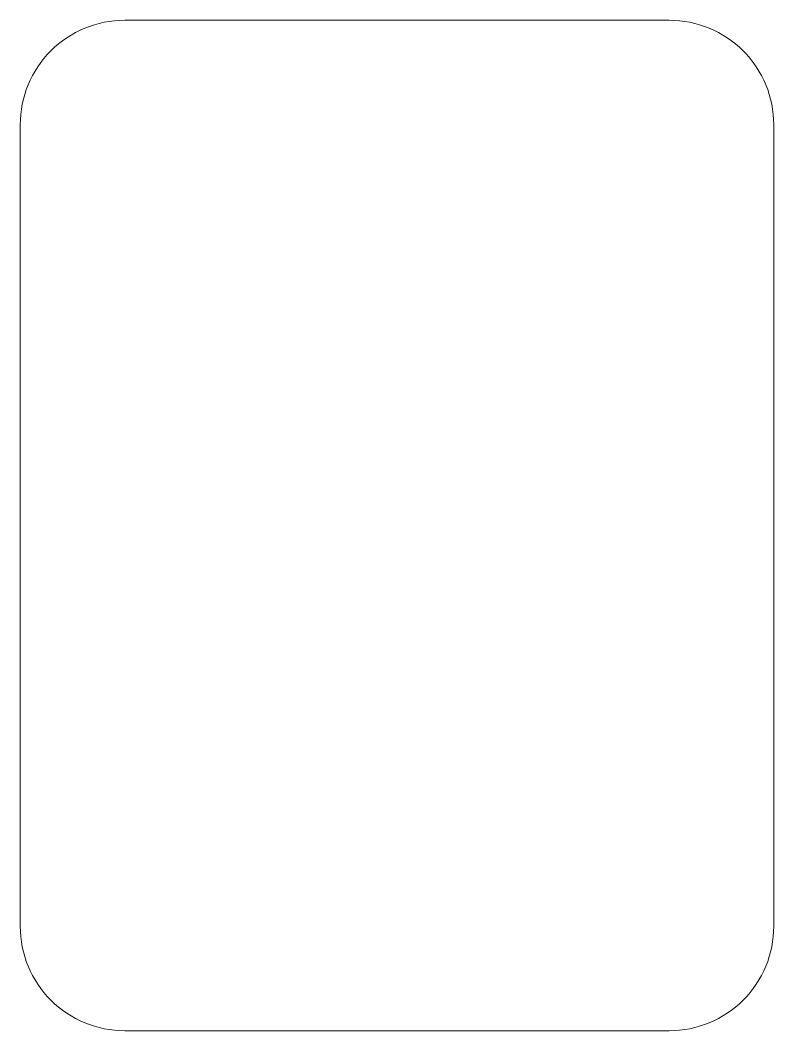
# Model space of a CAD drawing. Header units: millimetres. Extents: x 4.9 to 41.6, y 5.9 to 55.1.
import ezdxf

# ---------------------------------------------------------------- set-up
doc = ezdxf.new("R2010")
doc.units = ezdxf.units.MM
doc.layers.add('Dimension', color=5, linetype='CONTINUOUS', lineweight=0, true_color=0x0000ff)

msp = doc.modelspace()

# ---------------------------------------------------------------- linework, layer by layer
at = {"layer": 'Dimension'}
msp.add_lwpolyline([(4.9125, 11), (4.9125, 50, -0.4142136), (10, 55.0875), (36.5, 55.0875, -0.4142136), (41.5875, 50), (41.5875, 11, -0.4142136), (36.5, 5.9125), (10, 5.9125, -0.4142136), (4.9125, 11)], format="xyb", dxfattribs=at)

doc.saveas('drawing.dxf')
